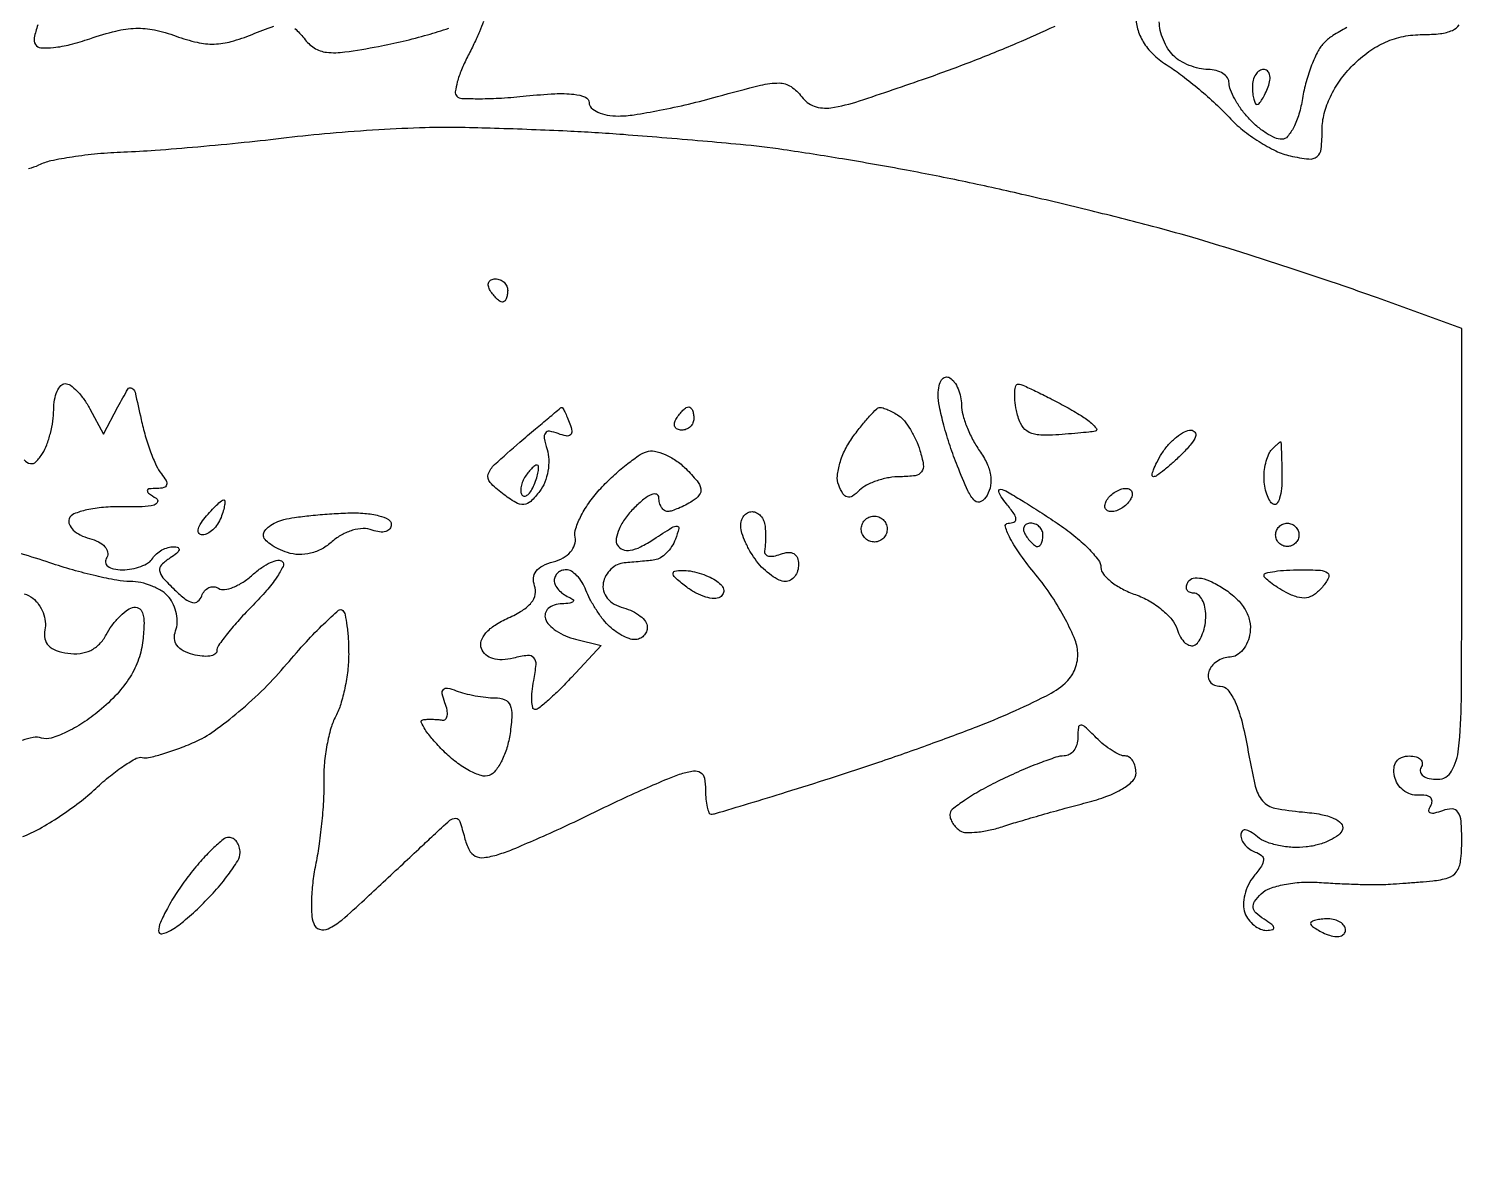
# Model space of a CAD drawing. Extents: x 0 to 102, y 0 to 135.
# Drawn here: x 91.1 to 101.53, y 29.79 to 38.03 of the extents above; entities that cross this region are included whole.
import ezdxf

# ---------------------------------------------------------------- set-up
doc = ezdxf.new("R2010")
doc.units = 0
doc.header["$MEASUREMENT"] = 0

msp = doc.modelspace()

# ---------------------------------------------------------------- linework, layer by layer
for points in [[(94.407817, 38.080419, -0.00796), (94.377314, 38.005963, -0.01032), (94.337384, 37.917823, -0.007809), (94.290074, 37.822725, 0.021672), (94.246117, 37.727859, 0.0314), (94.216395, 37.640459, 0.032172), (94.201979, 37.569597, 0.234611), (94.212714, 37.537686, 0.188714), (94.249993, 37.521379, 0.010379), (94.379874, 37.518968, 0.014909), (94.538087, 37.524036, 0.010253), (94.71694, 37.538796, -0.01258), (94.924556, 37.554957, -0.039881), (95.063758, 37.551171, -0.069867), (95.147812, 37.530028, -0.305197), (95.175, 37.489636, 0.206598), (95.190911, 37.452771, 0.082773), (95.237503, 37.421528, 0.063116), (95.306322, 37.40028, 0.043378), (95.387777, 37.3932, 0.038776), (95.502067, 37.402077, 0.00961), (95.687194, 37.434665, 0.009771), (95.898287, 37.480323, 0.009656), (96.108275, 37.534359, -0.00646), (96.42043, 37.616816, -0.062419), (96.556278, 37.633287, -0.147203), (96.642746, 37.606887, -0.087924), (96.721012, 37.531897, 0.15124), (96.811604, 37.464557, 0.122909), (96.932586, 37.453099, 0.042471), (97.140603, 37.502917, 0.004169), (97.629065, 37.669292, 0.008185), (97.958221, 37.790561, 0.008188), (98.283188, 37.922524, 0.008057), (98.562945, 38.046861, 0.031904)], [(99.1512, 38.11425, 0.075692), (99.166359, 38.01469, 0.069275), (99.210612, 37.920816, 0.062516), (99.283666, 37.834735, 0.045134), (99.38385, 37.758258, -0.022579), (99.488184, 37.685809, -0.012164), (99.610287, 37.587789, -0.012092), (99.730104, 37.48165, -0.01858), (99.828, 37.383583, 0.0371), (99.926027, 37.292396, 0.028112), (100.045713, 37.207152, 0.028747), (100.167824, 37.139615, 0.057134), (100.27215, 37.103464, 0.026196), (100.407794, 37.08059, 0.20391), (100.467973, 37.098393, 0.19815), (100.497858, 37.154471, 0.024605), (100.5048, 37.295452, -0.064435), (100.519824, 37.411548, -0.047097), (100.564635, 37.533737, -0.044156), (100.635427, 37.653487, -0.040836), (100.727836, 37.762364, -0.04011), (100.84456, 37.861725, -0.05281), (100.965853, 37.931096, -0.054876), (101.095097, 37.971694, -0.048717), (101.235436, 37.9854, 0.027361), (101.364611, 37.992474, 0.077671), (101.451423, 38.015982, 0.128965), (101.501425, 38.056086, 0.160941)], [(100.68359, 38.035999, 0.01852), (100.582753, 37.977824, 0.055938), (100.520771, 37.92851, 0.077204), (100.474787, 37.865819, 0.026639), (100.428272, 37.763179, 0.02573), (100.388264, 37.642765, 0.027121), (100.361652, 37.520964, -0.031797), (100.33569, 37.407241, -0.045567), (100.297444, 37.311233, -0.054776), (100.253568, 37.244207, -0.224077), (100.210743, 37.224, -0.106229), (100.161657, 37.234548, -0.036046), (100.097069, 37.269446, -0.033934), (100.029169, 37.319506, -0.033036), (99.968012, 37.378711, -0.028703), (99.914427, 37.445223, -0.029174), (99.869129, 37.517084, -0.030498), (99.837395, 37.583944, -0.095833), (99.828, 37.632511, 0.151598), (99.816273, 37.670301, 0.098345), (99.783268, 37.702493, 0.081253), (99.733943, 37.724208, 0.063226), (99.67572, 37.7316, -0.056383), (99.609977, 37.739037, -0.038823), (99.538351, 37.761422, -0.039117), (99.471905, 37.794234, -0.062206), (99.42192, 37.83312, -0.059198), (99.383043, 37.882481, -0.039016), (99.350221, 37.946952, -0.039021), (99.32782, 38.015724, -0.059294), (99.3204, 38.078072, -0.074804)], [(91.166573, 38.055695, 0.029749), (91.140535, 37.960971, 0.192929), (91.148861, 37.913161, 0.243759), (91.189196, 37.889036, 0.04165), (91.281478, 37.891104, 0.035701), (91.402892, 37.912826, 0.020849), (91.544619, 37.955135, -0.022235), (91.733829, 38.011048, -0.053244), (91.878619, 38.030932, -0.059678), (92.014097, 38.018826, -0.034673), (92.171368, 37.974001, 0.030567), (92.324559, 37.928976, 0.061918), (92.449386, 37.916317, 0.061962), (92.573457, 37.934609, 0.030649), (92.724267, 37.986505, -0.016985), (92.882099, 38.045685, -0.100352)], [(93.034393, 38.030099, -0.060535), (93.101854, 37.958017, 0.092577), (93.176315, 37.887979, 0.115882), (93.265494, 37.85649, 0.062526), (93.399302, 37.858657, 0.011586), (93.642687, 37.898996, 0.01134), (93.82226, 37.937289, 0.011249), (94.000399, 37.983778, 0.011164), (94.154246, 38.031384, 0.042269)], [(91.056866, 32.1536, 0.034682), (91.178638, 32.211497, 0.017519), (91.323754, 32.300108, 0.017311), (91.467891, 32.402541, 0.024615), (91.587909, 32.503977, -0.01728), (91.693897, 32.596253, -0.023885), (91.795476, 32.670944, -0.021847), (91.882447, 32.723383, -0.191063), (91.926309, 32.728731, 0.121403), (91.972403, 32.728056, 0.015348), (92.069376, 32.753613, 0.017281), (92.184427, 32.792115, 0.013568), (92.306355, 32.84147, 0.052663), (92.448275, 32.922162, 0.01996), (92.628297, 33.062496, 0.019508), (92.813434, 33.231903, 0.02255), (92.97564, 33.407551, -0.009979), (93.118835, 33.570654, -0.016739), (93.246287, 33.701063, -0.010801), (93.353336, 33.79916, -0.395241), (93.383835, 33.798165, -0.147333), (93.40057, 33.767004, -0.016659), (93.414038, 33.687088, -0.019031), (93.423476, 33.588646, -0.014383), (93.4266, 33.480084, -0.028991), (93.419738, 33.361844, -0.022306), (93.399069, 33.234201, -0.022772), (93.368873, 33.116275, -0.048835), (93.332878, 33.029648, 0.053032), (93.297348, 32.942075, 0.02367), (93.268687, 32.820837, 0.023112), (93.25023, 32.688512, 0.028973), (93.245965, 32.564714, -0.019206), (93.243972, 32.431157, -0.010523), (93.231809, 32.267926, -0.010475), (93.212468, 32.10247, -0.016434), (93.188217, 31.961346, 0.020498), (93.167075, 31.832031, 0.021152), (93.156872, 31.702768, 0.021448), (93.157594, 31.590483, 0.07944), (93.172166, 31.521391, 0.22339), (93.214954, 31.480327, 0.193501), (93.277559, 31.483901, 0.066445), (93.376489, 31.547589, 0.011645), (93.542185, 31.695269, 0.000126), (93.678379, 31.822532, 0.000108), (93.82174, 31.956618, 0.000109), (93.951952, 32.078512, 0.000312), (94.042372, 32.163298, -0.00811), (94.162895, 32.272831, -0.200556), (94.204645, 32.286926, -0.302843), (94.234266, 32.264012, -0.017124), (94.269086, 32.147339, 0.049848), (94.302603, 32.057032, 0.163446), (94.346724, 32.012346, 0.151562), (94.411163, 32.00149, 0.041047), (94.513413, 32.023924, 0.023253), (94.619105, 32.06185, 0.005416), (94.792646, 32.135601, 0.005576), (94.990705, 32.224963, 0.005441), (95.188355, 32.319434, -0.004662), (95.384589, 32.413604, -0.004972), (95.578398, 32.502057, -0.004736), (95.74651, 32.574873, -0.022988), (95.844005, 32.610826, -0.039694), (95.934276, 32.631771, -0.187007), (95.98524, 32.620315, -0.201116), (96.012959, 32.578284, -0.046552), (96.021, 32.492101, 0.022266), (96.023987, 32.425069, 0.035708), (96.033128, 32.368577, 0.0404), (96.046277, 32.327891, 0.303173), (96.062288, 32.3172, 0.072817), (96.09341, 32.321756, 0.00058), (96.334045, 32.394067, 0.002097), (96.609907, 32.478577, 0.001345), (96.929438, 32.578876, 0.005748), (97.281274, 32.694823, 0.004674), (97.655598, 32.826893, 0.004724), (97.998199, 32.955061, 0.012259), (98.24175, 33.055729, 0.013175), (98.499241, 33.177837, 0.06144), (98.635313, 33.269318, 0.110753), (98.703888, 33.362278, 0.104115), (98.7282, 33.477765, 0.095099), (98.708183, 33.582058, 0.026544), (98.638227, 33.73366, 0.025766), (98.53914, 33.900121, 0.024512), (98.421909, 34.058412, -0.015869), (98.311726, 34.201933, -0.032344), (98.236479, 34.3224, -0.049705), (98.201566, 34.406296, -0.503513), (98.220768, 34.4322, 0.093109), (98.263877, 34.440298, 0.330609), (98.277946, 34.462696, 0.135119), (98.263583, 34.502491, 0.018777), (98.209809, 34.572858, -0.021259), (98.170402, 34.624957, -0.079033), (98.152658, 34.661943, -0.345624), (98.158702, 34.677254, -0.23431), (98.1783, 34.678608, -0.035505), (98.228035, 34.653823, -0.00448), (98.330933, 34.591826, -0.005244), (98.451834, 34.515739, -0.004334), (98.579103, 34.4322, -0.022168), (98.700251, 34.343151, -0.028533), (98.802729, 34.250471, -0.028763), (98.87695, 34.166017, -0.164968), (98.896353, 34.110549, 0.172517), (98.914083, 34.062154, 0.053106), (98.970631, 34.00712, 0.046057), (99.05185, 33.954639, 0.036566), (99.147743, 33.913128, -0.046445), (99.247358, 33.867653, -0.042856), (99.339778, 33.803507, -0.045631), (99.412143, 33.731404, -0.097475), (99.449934, 33.662501, 0.051125), (99.475538, 33.603509, 0.08444), (99.509614, 33.561382, 0.121496), (99.546299, 33.542266, 0.200666), (99.580291, 33.547664, 0.117592), (99.610425, 33.577936, 0.048902), (99.635738, 33.630168, 0.044784), (99.65299, 33.693979, 0.043661), (99.6588, 33.760393, 0.052595), (99.652173, 33.823218, 0.072446), (99.632482, 33.876364, 0.092354), (99.603399, 33.912062, 0.177572), (99.569207, 33.9246, -0.107329), (99.539117, 33.931134, -0.181418), (99.52112, 33.949175, -0.162518), (99.518316, 33.976298, -0.083792), (99.531319, 34.00826, -0.214044), (99.56744, 34.032734, -0.095088), (99.626225, 34.031803, -0.062901), (99.703642, 34.005192, -0.030842), (99.794356, 33.953449, -0.046542), (99.882926, 33.882837, -0.06843), (99.944505, 33.804803, -0.078562), (99.977069, 33.721982, -0.090158), (99.980295, 33.637139, -0.063087), (99.961636, 33.569149, -0.072879), (99.927154, 33.51154, -0.084214), (99.882744, 33.472754, -0.138342), (99.83505, 33.4593, 0.081237), (99.786601, 33.451376, 0.068653), (99.740051, 33.428236, 0.070115), (99.702403, 33.393969, 0.092923), (99.67995, 33.35355, 0.109144), (99.675731, 33.313252, 0.139359), (99.689867, 33.278864, 0.132579), (99.720696, 33.255901, 0.094424), (99.763211, 33.2478, -0.230697), (99.819071, 33.220578, -0.06149), (99.871509, 33.133307, -0.042462), (99.919399, 32.995006, -0.018176), (99.960611, 32.80365, 0.011965), (100.017898, 32.520626, 0.121193), (100.071336, 32.414072, 0.168518), (100.1616, 32.361083, 0.028692), (100.361994, 32.332931, -0.023699), (100.495944, 32.315474, -0.059079), (100.590278, 32.286809, -0.104965), (100.64224, 32.249541, -0.270437), (100.651569, 32.206031, -0.15137), (100.622836, 32.165569, -0.050764), (100.560394, 32.127164, -0.045007), (100.478329, 32.096272, -0.038195), (100.38741, 32.078437, -0.043449), (100.289934, 32.075462, -0.037461), (100.188321, 32.088872, -0.039204), (100.097582, 32.115405, -0.082658), (100.034384, 32.152246, 0.031744), (99.982986, 32.189663, 0.115034), (99.945067, 32.202936, 0.259316), (99.9222, 32.193274, 0.167427), (99.9126, 32.165409, 0.107585), (99.920495, 32.129142, 0.069972), (99.943664, 32.092868, 0.065445), (99.977924, 32.062086, 0.069262), (100.01835, 32.041908, -0.087499), (100.063867, 32.017088, -0.242335), (100.078351, 31.984786, -0.135652), (100.063087, 31.939279, -0.024196), (100.008885, 31.866735, 0.059492), (99.968466, 31.803844, 0.052587), (99.941941, 31.730563, 0.055581), (99.932421, 31.658406, 0.096934), (99.94278, 31.599177, 0.068447), (99.969652, 31.550348, 0.063509), (100.009308, 31.509174, 0.067615), (100.055184, 31.48153, 0.105193), (100.100295, 31.472495, 0.050524), (100.143389, 31.477382, 0.414827), (100.153034, 31.492414, 0.181576), (100.138, 31.515603, 0.018146), (100.082507, 31.553573, -0.043993), (100.023157, 31.598851, -0.181023), (100.002909, 31.638418, -0.182333), (100.013688, 31.681369, -0.044734), (100.061208, 31.738248, -0.112384), (100.123067, 31.777166, -0.035967), (100.228525, 31.805881, -0.033814), (100.3543, 31.821855, -0.031958), (100.483501, 31.821188, 0.004676), (100.615877, 31.813276, 0.004394), (100.751154, 31.80765, 0.004374), (100.871187, 31.804766, 0.015115), (100.94895, 31.805928, 0.004869), (101.020536, 31.809863, 0.002114), (101.115638, 31.816424, 0.002091), (101.216694, 31.82425, 0.00278), (101.3085, 31.832261, 0.052547), (101.419501, 31.854483, 0.161699), (101.480897, 31.898612, 0.128928), (101.511637, 31.977745, 0.028529), (101.52, 32.124195, 0.019196), (101.514589, 32.265093, 0.124652), (101.492111, 32.331845, 0.253595), (101.44932, 32.355292, 0.093001), (101.379222, 32.342468, -0.029317), (101.322299, 32.324373, -0.161818), (101.290649, 32.326645, -0.354906), (101.280864, 32.344721, -0.092179), (101.293711, 32.377871, 0.135733), (101.303511, 32.411476, 0.219462), (101.291633, 32.438209, 0.144749), (101.257501, 32.45399, 0.056562), (101.205081, 32.455698, -0.099739), (101.147817, 32.46251, -0.086829), (101.094466, 32.490997, -0.085232), (101.053169, 32.53649, -0.091062), (101.030588, 32.59215, -0.073285), (101.02702, 32.654163, -0.135624), (101.044589, 32.701061, -0.146273), (101.082527, 32.730038, -0.090693), (101.13809, 32.7402, -0.062559), (101.187175, 32.734034, -0.13287), (101.220261, 32.715349, -0.19161), (101.232409, 32.687693, -0.148276), (101.2239, 32.6556, 0.202618), (101.218942, 32.623611, 0.181468), (101.238142, 32.595851, 0.104212), (101.282731, 32.577052, 0.047867), (101.345807, 32.571, 0.272321), (101.445492, 32.629641, 0.100683), (101.496601, 32.791076, 0.024929), (101.5167, 33.149121, 0.001556), (101.52, 34.209368), (101.52, 35.847736), (100.90665, 36.070042, 0.004974), (100.622311, 36.169911, 0.002711), (100.271427, 36.287126, 0.0027), (99.913403, 36.402435, 0.004286), (99.605489, 36.496877, 0.008289), (99.271393, 36.590225, 0.003608), (98.824742, 36.703637, 0.003569), (98.348278, 36.817365, 0.004747), (97.913489, 36.913532, 0.006042), (97.482538, 36.99914, 0.004882), (97.017896, 37.080932, 0.004936), (96.587586, 37.147998, 0.012667), (96.2748, 37.185526, 0.00179), (96.000908, 37.21038, 0.001386), (95.702428, 37.235554, 0.001401), (95.423726, 37.257497, 0.003375), (95.2173, 37.271766, 0.003965), (95.016236, 37.282702, 0.001881), (94.757023, 37.293762, 0.001864), (94.485825, 37.3033, 0.00264), (94.2444, 37.309614, 0.013661), (93.982749, 37.307926, 0.006418), (93.644797, 37.292163, 0.006354), (93.290891, 37.266583, 0.008885), (92.9754, 37.23409, -0.004555), (92.666007, 37.199514, -0.003603), (92.330854, 37.167586, -0.003643), (92.019366, 37.142462, -0.009051), (91.791, 37.129867, 0.013816), (91.601609, 37.117611, 0.014753), (91.417304, 37.095058, 0.014451), (91.260462, 37.066492, 0.064209), (91.172242, 37.035552, -0.059117), (91.098366, 37.008799, -0.0784)], [(91.067116, 34.89248, 0.162341), (91.112396, 34.866376, 0.256368), (91.152652, 34.878866, 0.051114), (91.200845, 34.940212, 0.051813), (91.231622, 35.002297, 0.026413), (91.2577, 35.085459, 0.025926), (91.275759, 35.174907, 0.035158), (91.282105, 35.25705, -0.040949), (91.288583, 35.32993, -0.060152), (91.306996, 35.391485, -0.078842), (91.3337, 35.433313, -0.214516), (91.365023, 35.4474, -0.15723), (91.403049, 35.435139, -0.042917), (91.451502, 35.393527, -0.03896), (91.501225, 35.334199, -0.032077), (91.544798, 35.264002), (91.64295, 35.080604), (91.749221, 35.279173, -0.010158), (91.821344, 35.407595, -0.404275), (91.849869, 35.415502, -0.214242), (91.873703, 35.384197, -0.004418), (91.917615, 35.187621, 0.018352), (91.947658, 35.068794, 0.017978), (91.986514, 34.951659, 0.018194), (92.027978, 34.851536, 0.06236), (92.064928, 34.79175, -0.038346), (92.098816, 34.742372, -0.204275), (92.102706, 34.710602, -0.265273), (92.082693, 34.691158, -0.060386), (92.034009, 34.684705, 0.018529), (91.974672, 34.681842, 0.364939), (91.962673, 34.66985, 0.265907), (91.971035, 34.651805, 0.012952), (92.027893, 34.613639, -0.357759), (92.036645, 34.587087, -0.243079), (92.011585, 34.564879, -0.053413), (91.92419, 34.552429, -0.014054), (91.782664, 34.551485, 0.025224), (91.644196, 34.547468, 0.035467), (91.522042, 34.528963, 0.038428), (91.429198, 34.50044, 0.218328), (91.394262, 34.464122, 0.187325), (91.395629, 34.424248, 0.100381), (91.424047, 34.383126, 0.075838), (91.47537, 34.346903, 0.051907), (91.542253, 34.321766, -0.052966), (91.607781, 34.29698, -0.091429), (91.654046, 34.261824, -0.133411), (91.674286, 34.222312, -0.192764), (91.667619, 34.184094, 0.16329), (91.659334, 34.148687, 0.20387), (91.675261, 34.119261, 0.120941), (91.717265, 34.099908, 0.047797), (91.781014, 34.0938, 0.045566), (91.849616, 34.100065, 0.045713), (91.915871, 34.118651, 0.049743), (91.970369, 34.145942, 0.113876), (92.0025, 34.1784, -0.075854), (92.029958, 34.210671, -0.054031), (92.069024, 34.237768, -0.053889), (92.113125, 34.255937, -0.074131), (92.155543, 34.261705, -0.101613), (92.186098, 34.25502, -0.383021), (92.19345, 34.238613, -0.147904), (92.17601, 34.213336, -0.027335), (92.1294, 34.180164, 0.053317), (92.066928, 34.13063, 0.236335), (92.052192, 34.087567, 0.150205), (92.075808, 34.036428, 0.019375), (92.160693, 33.948809, 0.023957), (92.238676, 33.881156, 0.111346), (92.292127, 33.85567, 0.231556), (92.330253, 33.864676, 0.132994), (92.358269, 33.903977, -0.085904), (92.379586, 33.940673, -0.112667), (92.410378, 33.96402, -0.124732), (92.445777, 33.970323, -0.12098), (92.480357, 33.95914, 0.175046), (92.523729, 33.950031, 0.059265), (92.587056, 33.966741, 0.050304), (92.658442, 34.003624, 0.039557), (92.72745, 34.056794, -0.031428), (92.794213, 34.109984, -0.047496), (92.858848, 34.146562, -0.059522), (92.912542, 34.163239, -0.246742), (92.943923, 34.153477, -0.323937), (92.949532, 34.118461, -0.03076), (92.903127, 34.039112, -0.030124), (92.829378, 33.942284, -0.018566), (92.731904, 33.837288, 0.012329), (92.630745, 33.731013, 0.016857), (92.545381, 33.630152, 0.01367), (92.480597, 33.543381, 0.154713), (92.4678, 33.503013, -0.268442), (92.454355, 33.479775, -0.095509), (92.416692, 33.466819, -0.06302), (92.360498, 33.465975, -0.036243), (92.293815, 33.478338, -0.057052), (92.222842, 33.505846, -0.114735), (92.177634, 33.544878, -0.141722), (92.159849, 33.59382, -0.108773), (92.168375, 33.650341, 0.08428), (92.179823, 33.707331, 0.056272), (92.174336, 33.773812, 0.055013), (92.153775, 33.839194, 0.069643), (92.120501, 33.893023, 0.077759), (92.070043, 33.937534, 0.044399), (91.997747, 33.975073, 0.043053), (91.91633, 34.000627, 0.054572), (91.838012, 34.0092, -0.044686), (91.740469, 34.017935, -0.012372), (91.589738, 34.049019, -0.01239), (91.420073, 34.092864, -0.012682), (91.254115, 34.144753, 0.013868), (91.045433, 34.209457, 0.053023)], [(91.067202, 33.919484, -0.090286), (91.129736, 33.887522, -0.078593), (91.172508, 33.842642, -0.059991), (91.204166, 33.782514, -0.060322), (91.220502, 33.716983, -0.081961), (91.218084, 33.656182, 0.103053), (91.218216, 33.592806, 0.143156), (91.244874, 33.543046, 0.113301), (91.300057, 33.507758, 0.050667), (91.384205, 33.486982, 0.063689), (91.473201, 33.485772, 0.084029), (91.55101, 33.508253, 0.086999), (91.615116, 33.554261, 0.07383), (91.6641, 33.621819, -0.037671), (91.70428, 33.686587, -0.034204), (91.754931, 33.746851, -0.035921), (91.807933, 33.794442, -0.085517), (91.854512, 33.81924, -0.205126), (91.898937, 33.815408, -0.195759), (91.927956, 33.780498, -0.083204), (91.938697, 33.70474, -0.020968), (91.930315, 33.580023, -0.057767), (91.899219, 33.443815, -0.05387), (91.837326, 33.314861, -0.048401), (91.74251, 33.190614, -0.032856), (91.613003, 33.068376, -0.028356), (91.493355, 32.980376, -0.034096), (91.371441, 32.912298, -0.0364), (91.263601, 32.870675, -0.148314), (91.194113, 32.870599, 0.115483), (91.131833, 32.874555, 0.052718), (91.052854, 32.85254, 0.048268)], [(88.9569, 18.19047, 0.000001), (89.104993, 18.251533, 0.000001), (89.270403, 18.319737, 0.000001), (89.427824, 18.384646, 0.000001)]]:
    msp.add_lwpolyline(points, format="xyb")
for points in [[(100.079145, 37.7316, 0.152681), (100.047893, 37.721829, 0.098158), (100.021271, 37.694323, 0.08088), (100.003311, 37.653221, 0.062722), (99.9972, 37.6047, 0.024748), (99.999609, 37.55607, 0.039339), (100.006967, 37.515077, 0.046727), (100.017595, 37.485929, 0.289661), (100.030449, 37.4778, 0.222225), (100.046211, 37.48517, 0.030693), (100.068235, 37.515077, 0.030395), (100.091318, 37.556092, 0.02136), (100.112394, 37.6047, 0.055937), (100.125042, 37.653291, 0.100118), (100.122714, 37.694323, 0.147206), (100.106266, 37.721238, 0.184534)], [(94.493207, 36.2088, -0.093332), (94.527407, 36.20236, -0.09642), (94.556482, 36.183949, -0.099167), (94.575942, 36.15648, -0.105053), (94.5828, 36.1242, -0.042167), (94.580064, 36.091811, -0.061769), (94.571841, 36.064451, -0.081139), (94.559759, 36.045899, -0.210953), (94.545493, 36.0396, -0.151918), (94.527665, 36.045145, -0.038439), (94.503786, 36.064451, -0.035638), (94.478657, 36.091817, -0.029505), (94.4559, 36.1242, -0.082592), (94.442659, 36.156526, -0.161196), (94.445291, 36.183949, -0.182303), (94.463179, 36.202177, -0.108972)], [(97.7976, 35.4897, -0.10162), (97.830019, 35.459126, -0.05198), (97.857349, 35.410067, -0.048604), (97.875926, 35.351521, -0.052582), (97.8822, 35.292031, 0.066123), (97.891358, 35.223083, 0.027935), (97.920789, 35.134261, 0.027039), (97.963283, 35.041576, 0.031777), (98.013567, 34.959095, -0.041228), (98.066632, 34.868237, -0.069554), (98.093276, 34.784284, -0.082375), (98.093589, 34.706817, -0.087691), (98.068639, 34.635209, -0.135516), (98.023556, 34.5896, -0.336859), (97.979762, 34.595238, -0.092456), (97.929562, 34.667288, -0.010885), (97.852672, 34.84795, -0.01512), (97.799207, 34.994248, -0.01462), (97.754029, 35.14515, -0.014701), (97.722092, 35.280172, -0.050758), (97.713, 35.369505, -0.048398), (97.719056, 35.43192, -0.105355), (97.737851, 35.475961, -0.182313), (97.765608, 35.494821, -0.200039)], [(98.295782, 35.443854, -0.088583), (98.328728, 35.435611, -0.005653), (98.419287, 35.39373, -0.008143), (98.526412, 35.340553, -0.005963), (98.6436, 35.2782, -0.014826), (98.751525, 35.214885, -0.033865), (98.827869, 35.159465, -0.071208), (98.863116, 35.120317, -0.543838), (98.8551, 35.101637, -0.015806), (98.808383, 35.095167, -0.003606), (98.728935, 35.087292, -0.003727), (98.637169, 35.079553, -0.00362), (98.544403, 35.073102, -0.043145), (98.431406, 35.075819, -0.123067), (98.358189, 35.102976, -0.137147), (98.311008, 35.159205, -0.05923), (98.281185, 35.253211, -0.024038), (98.270665, 35.32742, -0.042317), (98.27016, 35.389315, -0.057204), (98.278399, 35.431996, -0.346516)], [(94.975599, 35.274762, -0.35198), (94.98199, 35.272059, -0.008301), (94.997962, 35.241179, -0.014635), (95.015833, 35.202361, -0.008945), (95.03474, 35.155608, -0.052062), (95.049029, 35.102404, -0.263217), (95.038698, 35.074657, -0.228933), (95.007831, 35.066791, -0.041478), (94.949429, 35.083806, 0.04964), (94.886732, 35.10097, 0.290145), (94.856625, 35.088355, 0.204399), (94.848665, 35.050265, 0.027529), (94.869534, 34.96931, -0.071234), (94.881789, 34.895758, -0.04932), (94.875403, 34.811537, -0.049218), (94.8526, 34.729969, -0.069806), (94.815847, 34.664315, -0.038608), (94.750777, 34.59115, -0.178808), (94.699793, 34.568818, -0.151187), (94.641347, 34.583191, -0.025392), (94.544529, 34.648299, -0.046095), (94.454455, 34.729707, -0.274445), (94.441891, 34.78922, -0.126418), (94.487749, 34.859346, -0.008218), (94.671429, 35.021657, -0.001278), (94.784266, 35.117614, -0.002038), (94.881258, 35.198994, -0.0004), (94.967029, 35.27025, -0.104261)], [(95.899093, 35.2782, -0.210953), (95.913359, 35.271901, -0.081139), (95.925441, 35.253349, -0.061769), (95.933664, 35.225989, -0.042167), (95.9364, 35.1936, -0.105053), (95.929542, 35.16132, -0.099167), (95.910082, 35.133851, -0.09642), (95.881007, 35.11544, -0.093332), (95.846807, 35.109, -0.108972), (95.816779, 35.115623, -0.182303), (95.798891, 35.133851, -0.161196), (95.796259, 35.161274, -0.082592), (95.8095, 35.1936, -0.029505), (95.832257, 35.225983, -0.035638), (95.857386, 35.253349, -0.038439), (95.881265, 35.272655, -0.151918)], [(97.29, 35.274246, -0.091505), (97.312302, 35.270869, -0.021452), (97.347589, 35.256951, -0.021404), (97.387423, 35.237146, -0.019587), (97.426648, 35.213455, -0.079947), (97.467032, 35.176426, -0.030565), (97.51073, 35.113643, -0.029316), (97.550713, 35.038379, -0.031814), (97.580399, 34.96095, -0.034619), (97.60479, 34.858297, -0.203025), (97.592083, 34.805578, -0.201898), (97.545315, 34.777847, -0.034209), (97.439521, 34.7706, 0.043292), (97.355594, 34.76332, 0.036489), (97.269066, 34.741593, 0.038021), (97.192656, 34.709741, 0.078771), (97.140493, 34.671853, -0.049387), (97.089511, 34.630057, -0.211358), (97.051673, 34.623507, -0.198847), (97.019834, 34.6471, -0.043548), (96.989342, 34.709671, -0.1164), (96.980198, 34.777172, -0.047317), (96.997975, 34.868783, -0.043456), (97.036748, 34.967839, -0.042418), (97.092319, 35.059559, -0.011784), (97.154922, 35.141383, -0.016883), (97.214482, 35.210619, -0.012765), (97.266347, 35.264137, -0.188005)], [(99.55225, 35.109, -0.248033), (99.579955, 35.094356, -0.242839), (99.583797, 35.062978, -0.083774), (99.553344, 35.01001, -0.024121), (99.4896, 34.9398, -0.011804), (99.421655, 34.874989, -0.016275), (99.357466, 34.820302, -0.012888), (99.302311, 34.778606, -0.156648), (99.277383, 34.7706, -0.463294), (99.267833, 34.781867, -0.047536), (99.278042, 34.820302, -0.033652), (99.30253, 34.874859, -0.017269), (99.340033, 34.9398, -0.041443), (99.388342, 35.004536, -0.043473), (99.44596, 35.059298, -0.047568), (99.503893, 35.09709, -0.121331)], [(95.877648, 34.829352, -0.021558), (95.959286, 34.740354, -0.125841), (95.986641, 34.683552, -0.221631), (95.975556, 34.637811, -0.083225), (95.925236, 34.59271, -0.02141), (95.876269, 34.564551, -0.021127), (95.824859, 34.540548, -0.021555), (95.778152, 34.523421, -0.072112), (95.74605, 34.518095, -0.161489), (95.721855, 34.525575, -0.099012), (95.701238, 34.547554, -0.079655), (95.687318, 34.580752, -0.059589), (95.6826, 34.6202, 0.325435), (95.666144, 34.642805, 0.180212), (95.630332, 34.641217, 0.069617), (95.572761, 34.606715, 0.026628), (95.503133, 34.544133, 0.039153), (95.438635, 34.468658, 0.051363), (95.393122, 34.390303, 0.061504), (95.3715, 34.320586, 0.184931), (95.380645, 34.272474, 0.168682), (95.419508, 34.240853, 0.129372), (95.474405, 34.235817, 0.07669), (95.548758, 34.260368, 0.027016), (95.646152, 34.316914, -0.004958), (95.776453, 34.400456, -0.142514), (95.814358, 34.411236, -0.493022), (95.827464, 34.393948, -0.024747), (95.80189, 34.315974, -0.052993), (95.774519, 34.262396, -0.051041), (95.7362, 34.215027, -0.055248), (95.693282, 34.180446, -0.109278), (95.652399, 34.165514, -0.006268), (95.606427, 34.159974, -0.002986), (95.54716, 34.153941, -0.002959), (95.485143, 34.148373, -0.004202), (95.429929, 34.144212, 0.098885), (95.37989, 34.130689, 0.075536), (95.333356, 34.098036, 0.07311), (95.297312, 34.051804, 0.081675), (95.277783, 33.998836, 0.114217), (95.279939, 33.94088, 0.103811), (95.307172, 33.887471, 0.091405), (95.357235, 33.844432, 0.068107), (95.424703, 33.816559, -0.047037), (95.491003, 33.792373, -0.057096), (95.547094, 33.757375, -0.067286), (95.585373, 33.717462, -0.15885), (95.598, 33.67872, -0.096963), (95.591087, 33.643408, -0.097433), (95.571374, 33.613378, -0.098418), (95.541947, 33.59327, -0.101153), (95.507357, 33.5862, -0.08741), (95.465206, 33.593626, -0.037013), (95.412661, 33.617264, -0.035173), (95.358928, 33.651482, -0.038582), (95.312273, 33.69195, -0.034144), (95.268198, 33.743135, -0.019689), (95.222044, 33.810126, -0.019611), (95.180815, 33.881357, -0.030882), (95.151771, 33.94575, 0.048008), (95.123859, 34.002384, 0.053875), (95.086547, 34.05031, 0.061301), (95.045953, 34.083083, 0.140092), (95.008455, 34.0938, 0.087634), (94.975139, 34.087916, 0.094514), (94.946831, 34.07102, 0.100102), (94.927895, 34.045834, 0.111747), (94.9212, 34.01625, 0.117038), (94.92899, 33.983427, 0.06394), (94.952264, 33.948946, 0.058299), (94.986511, 33.91812, 0.058288), (95.02695, 33.896029, -0.066699), (95.05733, 33.878766, -0.454472), (95.058358, 33.863616, -0.16447), (95.034245, 33.851688, -0.022584), (94.9776, 33.846679, 0.06799), (94.920858, 33.836424, 0.106703), (94.878187, 33.811583, 0.137296), (94.856245, 33.776439, 0.152924), (94.856972, 33.736584, 0.115626), (94.883367, 33.693723, 0.048955), (94.935737, 33.650435, 0.044926), (95.003273, 33.613264, 0.044257), (95.076698, 33.588534), (95.261953, 33.5439), (95.045853, 33.31125, -0.010466), (94.95952, 33.222122, -0.014905), (94.878915, 33.146941, -0.010814), (94.80963, 33.088683, -0.171021), (94.781014, 33.0786, -0.35229), (94.764658, 33.091757, -0.043815), (94.75839, 33.140317, -0.036288), (94.760544, 33.208143, -0.021151), (94.772438, 33.2887, 0.02419), (94.788933, 33.405314, 0.210321), (94.772721, 33.453835, 0.242597), (94.727825, 33.470618, 0.031923), (94.624567, 33.451607, -0.0499), (94.543049, 33.439604, -0.08421), (94.474647, 33.44796, -0.105674), (94.423519, 33.475901, -0.124049), (94.39181, 33.520958, -0.173538), (94.390551, 33.576273, -0.100097), (94.424058, 33.634736, -0.070863), (94.490963, 33.692167, -0.037803), (94.587248, 33.743808, 0.03546), (94.689413, 33.797988, 0.08139), (94.754636, 33.8553, 0.119571), (94.783517, 33.915174, 0.145473), (94.778716, 33.977004, -0.112008), (94.770423, 34.03447, -0.145822), (94.789519, 34.083796, -0.112859), (94.837721, 34.123341, -0.051675), (94.914309, 34.152085, 0.062301), (94.985275, 34.180448, 0.0844), (95.039165, 34.223411, 0.10022), (95.069579, 34.275372, 0.131235), (95.073347, 34.330035, -0.130875), (95.077791, 34.395194, -0.038489), (95.117644, 34.488077, -0.035767), (95.180517, 34.589765, -0.03174), (95.2596, 34.685835, -0.017743), (95.349499, 34.775329, -0.018254), (95.444696, 34.857344, -0.018323), (95.532164, 34.922198, -0.070276), (95.592712, 34.952276, -0.128413), (95.651043, 34.95609, -0.054343), (95.726578, 34.932832, -0.048883), (95.80616, 34.88884, -0.045715)], [(100.201834, 35.0244, -0.400863), (100.204823, 35.021545, -0.000835), (100.207912, 34.951588, -0.004556), (100.210581, 34.871574, -0.002734), (100.212364, 34.776528, -0.025451), (100.208895, 34.684295, -0.052655), (100.195031, 34.613619, -0.097052), (100.173899, 34.574229, -0.375963), (100.14873, 34.570021, -0.123454), (100.123021, 34.596451, -0.047439), (100.101461, 34.643329, -0.043283), (100.086749, 34.701002, -0.040836), (100.0818, 34.761493, -0.033727), (100.08596, 34.823096, -0.032951), (100.098367, 34.884074, -0.034775), (100.116503, 34.935979, -0.095221), (100.1382, 34.968, -0.005986), (100.160338, 34.989614, -0.009063), (100.180158, 35.007832, -0.00447), (100.197243, 35.022705, -0.178697)], [(94.796638, 34.8552, 0.16338), (94.779714, 34.849519, 0.034154), (94.755784, 34.828695, 0.032473), (94.730112, 34.799515, 0.02576), (94.706221, 34.764971, 0.049364), (94.687876, 34.727467, 0.059701), (94.678682, 34.689404, 0.070517), (94.679441, 34.656487, 0.156651), (94.690777, 34.634423, 0.281567), (94.710162, 34.629751, 0.118528), (94.733969, 34.644295, 0.069269), (94.759091, 34.677471, 0.035865), (94.781193, 34.724651, 0.021914), (94.797933, 34.774729, 0.040274), (94.806395, 34.816851, 0.056204), (94.806556, 34.846289, 0.38326)], [(99.076586, 34.686, -0.117858), (99.10463, 34.679296, -0.186277), (99.120976, 34.661149, -0.154201), (99.12259, 34.63375, -0.076764), (99.1089, 34.6014, -0.064269), (99.082627, 34.569038, -0.051777), (99.047122, 34.541651, -0.053414), (99.008242, 34.523021, -0.085235), (98.972014, 34.5168, -0.117858), (98.94397, 34.523504, -0.186277), (98.927624, 34.541651, -0.154201), (98.92601, 34.56905, -0.076764), (98.9397, 34.6014, -0.064269), (98.965973, 34.633762, -0.051777), (99.001478, 34.661149, -0.053414), (99.040358, 34.679779, -0.085235)], [(92.517804, 34.6014, -0.407084), (92.526047, 34.593356, -0.044074), (92.524182, 34.564123, -0.034664), (92.51498, 34.523179, -0.019009), (92.498394, 34.4745, -0.054778), (92.473383, 34.425968, -0.05745), (92.438767, 34.384877, -0.064053), (92.400252, 34.356912, -0.125677), (92.36379, 34.3476, -0.214681), (92.339563, 34.358505, -0.22275), (92.332162, 34.383621, -0.100348), (92.346995, 34.424031, -0.035237), (92.3832, 34.4745, -0.012711), (92.425676, 34.523111, -0.017822), (92.466183, 34.564123, -0.014236), (92.501289, 34.595381, -0.176553)], [(93.41955, 34.506986, -0.026183), (93.544502, 34.504308, -0.046176), (93.646219, 34.487259, -0.06185), (93.715381, 34.459482, -0.27282), (93.7368, 34.423149, -0.173064), (93.725557, 34.391638, -0.152071), (93.696286, 34.372314, -0.10511), (93.651389, 34.369066, -0.057356), (93.597665, 34.382888, 0.102365), (93.533031, 34.393478, 0.059481), (93.455098, 34.380865, 0.055466), (93.375995, 34.34834, 0.058731), (93.307628, 34.299714, -0.05876), (93.23296, 34.246613, -0.064477), (93.150238, 34.214336, -0.066779), (93.064633, 34.204892, -0.071082), (92.981463, 34.218776, -0.035324), (92.914375, 34.245412, -0.045888), (92.857683, 34.279416, -0.053354), (92.818269, 34.315304, -0.183414), (92.8062, 34.347098, -0.16886), (92.816857, 34.377754, -0.064255), (92.84969, 34.409804, -0.054173), (92.897598, 34.438311, -0.043254), (92.95425, 34.458483, -0.029142), (93.032162, 34.474061, -0.008803), (93.152002, 34.48869, -0.008787), (93.28723, 34.500388, -0.009449)], [(96.3594, 34.5168, -0.12028), (96.392453, 34.508732, -0.090768), (96.422092, 34.485736, -0.082669), (96.443822, 34.451453, -0.076528), (96.454018, 34.41105, -0.016188), (96.456871, 34.365159, -0.012243), (96.457135, 34.314677, -0.012414), (96.455041, 34.267214, -0.02792), (96.450559, 34.231471, 0.218597), (96.456591, 34.207834, 0.174128), (96.479333, 34.194024, 0.0972), (96.518391, 34.193746, 0.044966), (96.56744, 34.207666, -0.070013), (96.621672, 34.22017, -0.15226), (96.662975, 34.211134, -0.171432), (96.688725, 34.181395, -0.093795), (96.6978, 34.133445, -0.076051), (96.690538, 34.085977, -0.089327), (96.669476, 34.045697, -0.10074), (96.638149, 34.01877, -0.127994), (96.601377, 34.0092, -0.11302), (96.556508, 34.019473, -0.04167), (96.500264, 34.05269, -0.038672), (96.442692, 34.1006, -0.037549), (96.392567, 34.15725, -0.029336), (96.349354, 34.221699, -0.026583), (96.312404, 34.292874, -0.027546), (96.286246, 34.360195, -0.072652), (96.277491, 34.41105, -0.0788), (96.282847, 34.451446, -0.092745), (96.300442, 34.485736, -0.103655), (96.327349, 34.50864, -0.125304)], [(97.297226, 34.470034, -0.099038), (97.324027, 34.445016, -0.097945), (97.339272, 34.411517, -0.097945), (97.340618, 34.374738, -0.099038), (97.327834, 34.340374, -0.099038), (97.302816, 34.313573, -0.097945), (97.269317, 34.298328, -0.097945), (97.232538, 34.296982, -0.099038), (97.198174, 34.309766, -0.099038), (97.171373, 34.334784, -0.097945), (97.156128, 34.368283, -0.097945), (97.154782, 34.405062, -0.099038), (97.167566, 34.439426, -0.099038), (97.192584, 34.466227, -0.097945), (97.226083, 34.481472, -0.097945), (97.262862, 34.482818, -0.099038)], [(98.384807, 34.4322, 0.108972), (98.354779, 34.425577, 0.182303), (98.336891, 34.407349, 0.161196), (98.334259, 34.379926, 0.082592), (98.3475, 34.3476, 0.029505), (98.370257, 34.315217, 0.035638), (98.395386, 34.287851, 0.038439), (98.419265, 34.268545, 0.151918), (98.437093, 34.263, 0.210953), (98.451359, 34.269299, 0.081139), (98.463441, 34.287851, 0.061769), (98.471664, 34.315211, 0.042167), (98.4744, 34.3476, 0.105053), (98.467542, 34.37988, 0.099167), (98.448082, 34.407349, 0.09642), (98.419007, 34.42576, 0.093332)], [(100.251, 34.4322, -0.099038), (100.283287, 34.425741, -0.097945), (100.310749, 34.407349, -0.097945), (100.329141, 34.379887, -0.099038), (100.3356, 34.3476, -0.099038), (100.329141, 34.315313, -0.097945), (100.310749, 34.287851, -0.097945), (100.283287, 34.269459, -0.099038), (100.251, 34.263, -0.099038), (100.218713, 34.269459, -0.097945), (100.191251, 34.287851, -0.097945), (100.172859, 34.315313, -0.099038), (100.1664, 34.3476, -0.099038), (100.172859, 34.379887, -0.097945), (100.191251, 34.407349, -0.097945), (100.218713, 34.425741, -0.099038)], [(95.8518, 34.089814, -0.046846), (95.908728, 34.085099, -0.027696), (95.97514, 34.069435, -0.027534), (96.040281, 34.046241, -0.04194), (96.093482, 34.01848, -0.058919), (96.13321, 33.986189, -0.126576), (96.152643, 33.952155, -0.180136), (96.149841, 33.920921, -0.143806), (96.127096, 33.895585, -0.155135), (96.08458, 33.884921, -0.056297), (96.022619, 33.895846, -0.049069), (95.952828, 33.924133, -0.041224), (95.885413, 33.966919, -0.013524), (95.80696, 34.029713, -0.151593), (95.785721, 34.063003, -0.423076), (95.797567, 34.083059, -0.056517)], [(100.345959, 34.0938, -0.012613), (100.491401, 34.090131, -0.154274), (100.542902, 34.070946, -0.362237), (100.550616, 34.035277, -0.052715), (100.506275, 33.968678, -0.062085), (100.448274, 33.914202, -0.121156), (100.38992, 33.89029, -0.111953), (100.323943, 33.89526, -0.048343), (100.242117, 33.929354, -0.017783), (100.180708, 33.965084, -0.025055), (100.128893, 34.001501, -0.023143), (100.090433, 34.034491, -0.206753), (100.0818, 34.054477, -0.349846), (100.09414, 34.069955, -0.019219), (100.159397, 34.082249, -0.022963), (100.244688, 34.090967, -0.013986)], [(94.20806, 33.214919, 0.02912), (94.270356, 33.195089, 0.01721), (94.346613, 33.178393, 0.017187), (94.424154, 33.16693, 0.028105), (94.490467, 33.1632, -0.097777), (94.560896, 33.149294, -0.198388), (94.600287, 33.110205, -0.113195), (94.613177, 33.036053, -0.023108), (94.59986, 32.902682, -0.036833), (94.576923, 32.799802, -0.041984), (94.539794, 32.706004, -0.046475), (94.495, 32.633548, -0.140359), (94.449074, 32.598974, -0.168708), (94.390944, 32.597105, -0.046423), (94.305223, 32.632835, -0.041366), (94.209562, 32.694201, -0.033097), (94.117417, 32.774892, -0.016647), (94.038059, 32.859718, -0.033426), (93.98244, 32.93258, -0.050271), (93.954785, 32.985095, -0.485294), (93.965605, 33.004018, -0.027723), (93.996697, 33.006898, -0.01536), (94.034819, 33.007135, -0.015279), (94.073564, 33.004999, -0.023742), (94.106729, 33.000559, 0.238052), (94.130035, 33.007434, 0.166009), (94.143114, 33.0321, 0.089829), (94.142245, 33.074184, 0.041668), (94.126919, 33.12686, -0.035428), (94.106905, 33.192589, -0.247177), (94.115252, 33.223982, -0.264637), (94.145149, 33.233521, -0.039483)], [(98.861143, 32.873143, 0.008694), (98.779653, 32.951847, 0.18989), (98.74935, 32.963786, 0.385629), (98.731891, 32.947968, 0.024648), (98.7282, 32.873143, -0.073748), (98.720667, 32.822345, -0.088067), (98.698769, 32.779252, -0.100599), (98.666217, 32.750444, -0.131737), (98.62801, 32.7402, 0.080313), (98.569229, 32.730697, 0.010614), (98.45, 32.688281, 0.012086), (98.309847, 32.631129, 0.009869), (98.16271, 32.563453, 0.014937), (98.022825, 32.490501, 0.021901), (97.904851, 32.417458, 0.018376), (97.815419, 32.351575, 0.228646), (97.7976, 32.314646, 0.088002), (97.803096, 32.283663, 0.053317), (97.819597, 32.250159, 0.051321), (97.843838, 32.219353, 0.062067), (97.872482, 32.196306, 0.135516), (97.916708, 32.183388, 0.029751), (97.996563, 32.18696, 0.028893), (98.091452, 32.202462, 0.024267), (98.189732, 32.229477, -0.006876), (98.307814, 32.266394, -0.002945), (98.466522, 32.312613, -0.002913), (98.636255, 32.359891, -0.003835), (98.79165, 32.400924, 0.026028), (98.938679, 32.446815, 0.046444), (99.052807, 32.501581, 0.060809), (99.127641, 32.559863, 0.199493), (99.1512, 32.616561, 0.061668), (99.145347, 32.663838, 0.080087), (99.128124, 32.703881, 0.097738), (99.102604, 32.730684, 0.154988), (99.072643, 32.7402, -0.110284), (99.033603, 32.748917, -0.03046), (98.97811, 32.779252, -0.029203), (98.917809, 32.822261, -0.02687)], [(92.556705, 32.148, 0.171914), (92.513713, 32.132768, 0.020419), (92.436605, 32.064888, 0.022477), (92.349118, 31.973425, 0.01666), (92.260605, 31.865065, 0.017808), (92.17799, 31.748355, 0.020698), (92.108193, 31.631648, 0.020208), (92.057788, 31.529188, 0.104573), (92.0448, 31.467769, 0.469126), (92.06897, 31.447677, 0.086226), (92.131488, 31.470911, 0.041899), (92.226741, 31.53771, 0.018613), (92.3409, 31.6404, 0.017728), (92.454277, 31.758366, 0.022412), (92.550021, 31.87549, 0.021262), (92.620079, 31.978343, 0.139761), (92.637, 32.037696, 0.071114), (92.630974, 32.07985, 0.086528), (92.613413, 32.115598, 0.100299), (92.587325, 32.139498, 0.136261)], [(100.5471, 31.5558, 0.024748), (100.49847, 31.553391, 0.039339), (100.457477, 31.546033, 0.046727), (100.428329, 31.535405, 0.289661), (100.4202, 31.522551, 0.222225), (100.42757, 31.506789, 0.030693), (100.457477, 31.484765, 0.030395), (100.498492, 31.461682, 0.02136), (100.5471, 31.440606, 0.055937), (100.595691, 31.427958, 0.100118), (100.636723, 31.430286, 0.147206), (100.663638, 31.446734, 0.184534), (100.674, 31.473855, 0.152681), (100.664229, 31.505107, 0.098158), (100.636723, 31.531729, 0.08088), (100.595621, 31.549689, 0.062722)]]:
    msp.add_lwpolyline(points, format="xyb", close=True)

doc.saveas('drawing.dxf')
